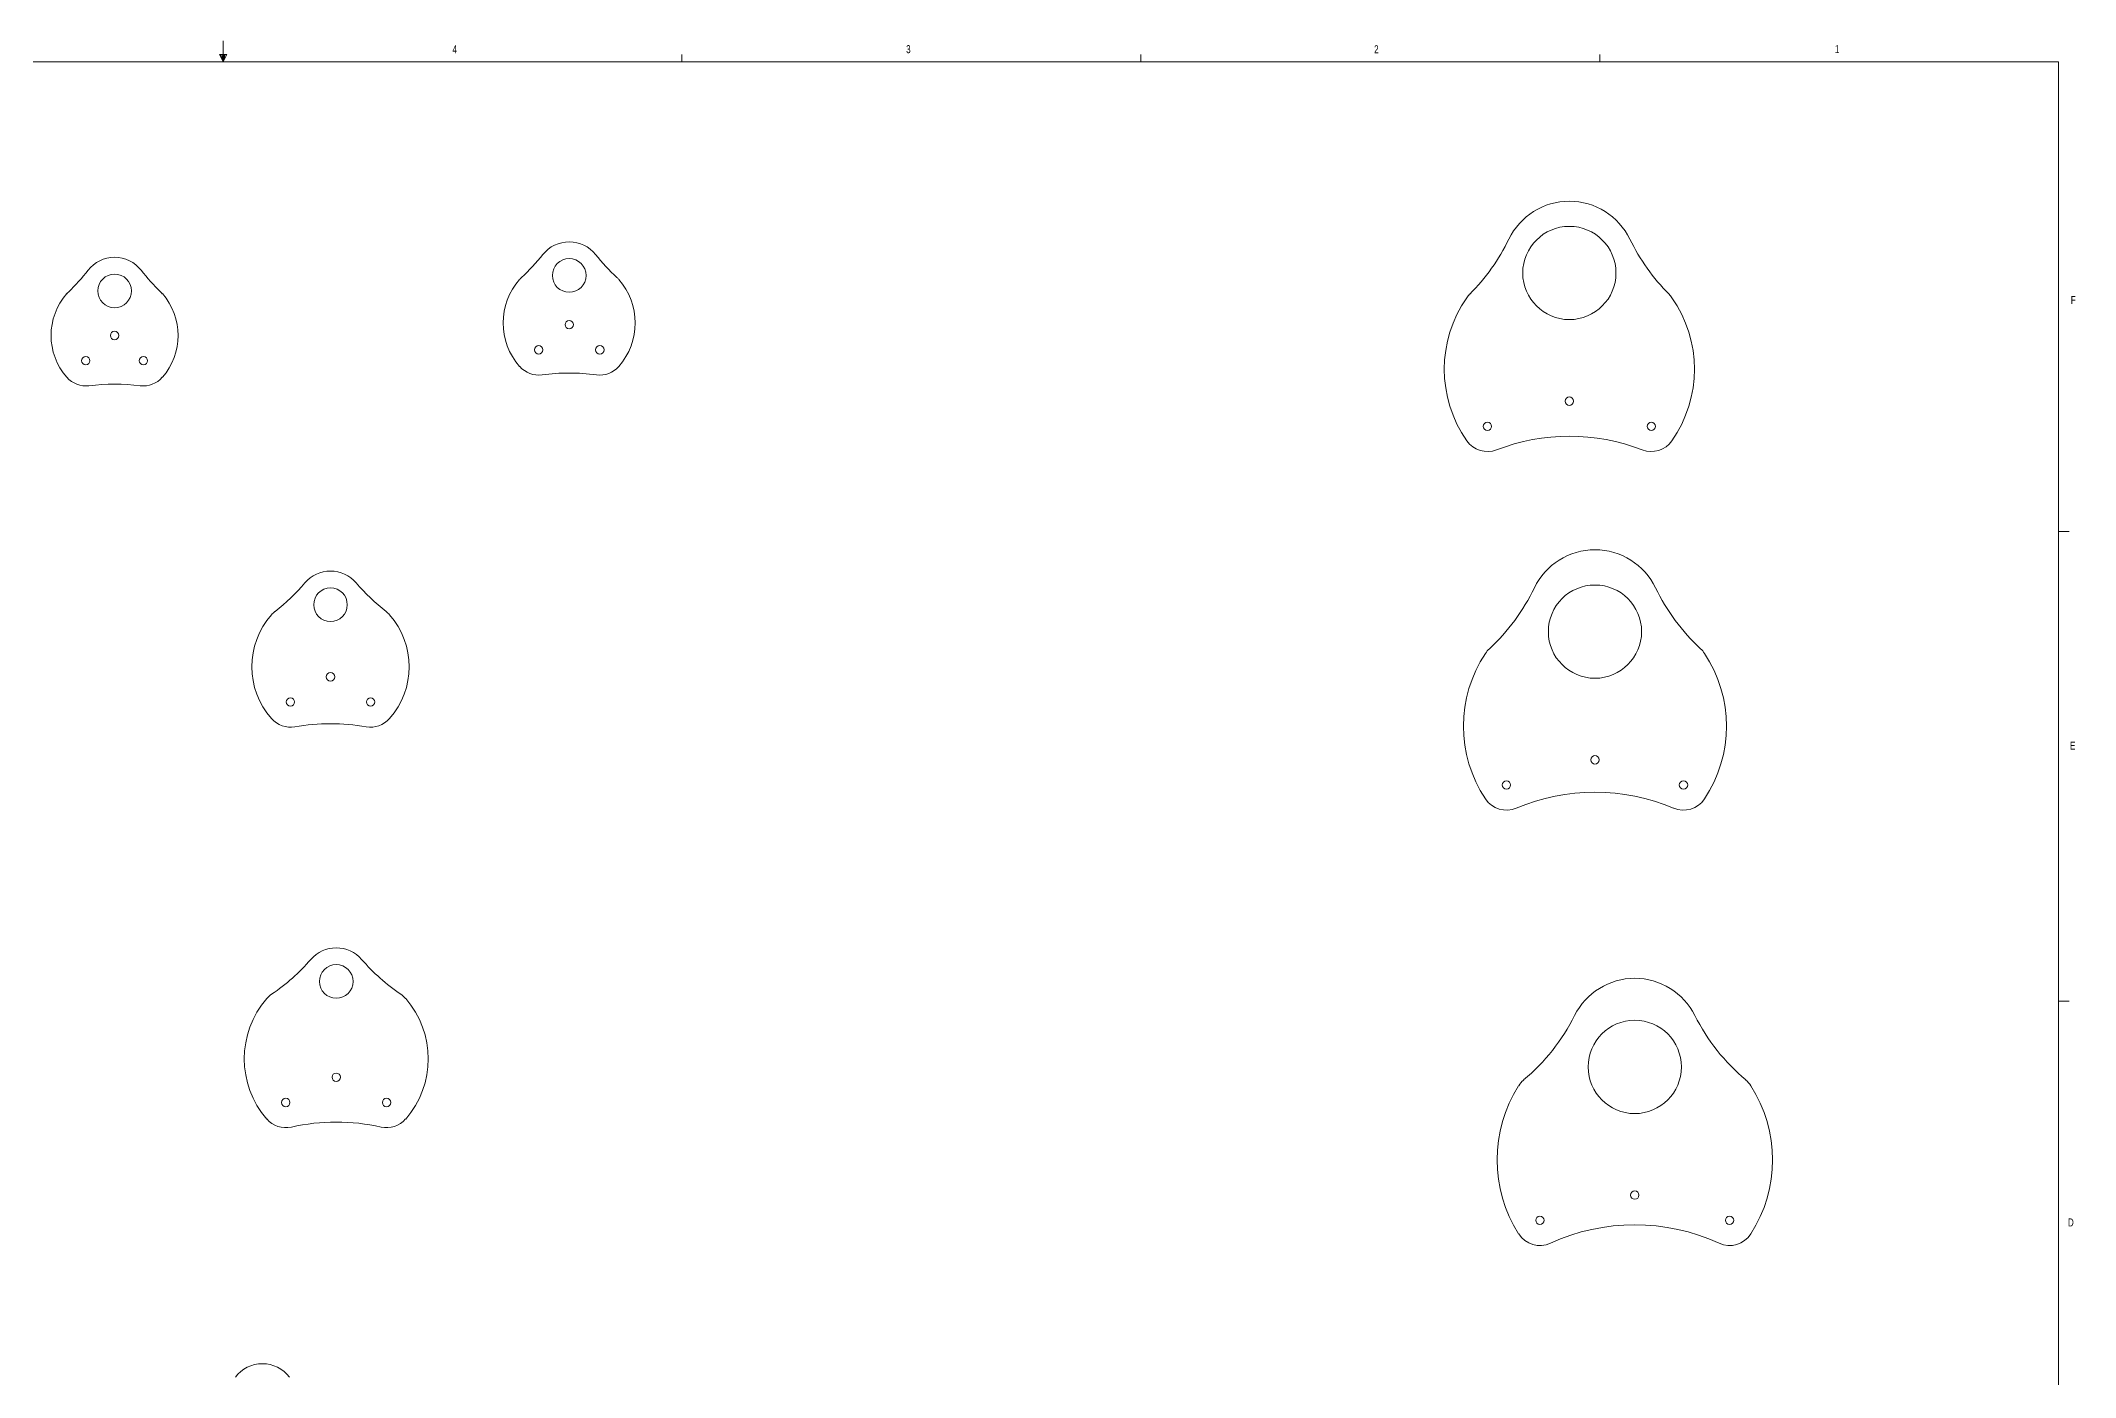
# Model space of a CAD drawing. Header units: inches. Extents: x 0 to 44.3, y 0 to 33.7.
# Drawn here: x 19.89 to 43.72, y 18.01 to 33.66 of the extents above; entities that cross this region are included whole.
import ezdxf

# ---------------------------------------------------------------- set-up
doc = ezdxf.new("R2010")
doc.units = ezdxf.units.IN
doc.header["$MEASUREMENT"] = 0
doc.styles.add('SLDTEXTSTYLE0', font='TXT', dxfattribs={"width": 0.75})

msp = doc.modelspace()

# ---------------------------------------------------------------- linework, layer by layer
at = {"color": 7, "linetype": 'Continuous', "lineweight": 0}
for p, q in [((22.023, 33.411), (22.023, 33.658)), ((0.523, 33.411), (43.523, 33.411)), ((21.981, 33.496), (22.067, 33.496)), ((22.023, 33.411), (21.981, 33.496)), ((22.023, 33.411), (21.989, 33.496)), ((22.023, 33.411), (22.009, 33.496)), ((22.023, 33.411), (22.036, 33.496)), ((22.023, 33.411), (22.046, 33.496)), ((22.023, 33.411), (22.067, 33.496)), ((27.398, 33.411), (27.398, 33.495)), ((32.773, 33.411), (32.773, 33.495)), ((38.148, 33.411), (38.148, 33.495)), ((43.523, 0.411), (43.523, 33.411)), ((43.523, 27.911), (43.648, 27.911)), ((43.523, 22.411), (43.648, 22.411))]:
    msp.add_line(p, q, dxfattribs=at)
at = {"color": 7, "linetype": 'Continuous', "lineweight": 15}
for centre, radius in [((37.792, 30.938), 0.546), ((26.077, 30.909), 0.197), ((20.752, 30.728), 0.197), ((26.077, 30.333), 0.0492), ((20.752, 30.206), 0.0492), ((25.719, 30.038), 0.0492), ((26.436, 30.038), 0.0492), ((20.414, 29.911), 0.0492), ((21.089, 29.911), 0.0492), ((37.792, 29.437), 0.0492), ((36.832, 29.142), 0.0492), ((38.752, 29.142), 0.0492), ((23.281, 27.053), 0.197), ((38.092, 26.738), 0.546), ((23.281, 26.209), 0.0492), ((22.811, 25.914), 0.0492), ((23.751, 25.914), 0.0492), ((38.092, 25.237), 0.0492), ((37.055, 24.942), 0.0492), ((39.129, 24.942), 0.0492), ((23.348, 22.641), 0.197), ((38.558, 21.64), 0.546), ((23.348, 21.519), 0.0492), ((22.757, 21.224), 0.0492), ((23.938, 21.224), 0.0492), ((38.558, 20.139), 0.0492), ((37.447, 19.844), 0.0492), ((39.669, 19.844), 0.0492)]:
    msp.add_circle(centre, radius, dxfattribs=at)
for centre, radius, start, end in [((37.792, 30.992), 0.787, 25.7957, 154.2043), ((26.077, 30.909), 0.394, 38.4727, 141.5273), ((34.957, 32.363), 2.362, 314.8998, 334.2043), ((40.628, 32.363), 2.362, 205.7957, 225.1002), ((20.752, 30.728), 0.394, 37.9124, 142.0876), ((23.919, 32.623), 2.362, 312.6086, 321.5273), ((28.235, 32.623), 2.362, 218.4727, 227.3914), ((18.578, 32.422), 2.362, 313.7242, 322.0876), ((22.926, 32.422), 2.362, 217.9124, 226.2758), ((26.077, 30.353), 0.773, 138.7017, 221.2983), ((25.719, 30.668), 0.295, 132.6086, 138.7017), ((26.436, 30.668), 0.295, 41.2983, 47.3914), ((26.077, 30.353), 0.773, 318.7017, 41.2983), ((20.752, 30.206), 0.744, 138.814, 221.186), ((20.414, 30.501), 0.295, 133.7242, 138.814), ((21.089, 30.501), 0.295, 41.186, 46.2758), ((20.752, 30.206), 0.744, 318.814, 41.186), ((37.792, 29.811), 1.465, 145.1143, 214.8857), ((36.832, 30.48), 0.295, 134.8998, 145.1143), ((38.752, 30.48), 0.295, 34.8857, 45.1002), ((37.792, 29.811), 1.465, 325.1143, 34.8857), ((25.719, 30.038), 0.295, 221.2983, 277.7537), ((26.436, 30.038), 0.295, 262.2463, 318.7017), ((20.414, 29.911), 0.295, 221.186, 277.2953), ((20.752, 27.275), 2.362, 82.7047, 97.2953), ((21.089, 29.911), 0.295, 262.7047, 318.814), ((26.077, 27.404), 2.362, 82.2463, 97.7537), ((36.832, 29.142), 0.295, 214.8857, 291.1748), ((37.792, 26.664), 2.362, 68.8252, 111.1748), ((38.752, 29.142), 0.295, 248.8252, 325.1143), ((38.092, 26.91), 0.787, 25.6093, 154.3907), ((23.281, 27.053), 0.394, 40.4997, 139.5003), ((21.186, 28.843), 2.362, 307.7137, 319.5003), ((25.377, 28.843), 2.362, 220.4997, 232.2863), ((35.252, 28.272), 2.362, 312.7352, 334.3907), ((40.932, 28.272), 2.362, 205.6093, 227.2648), ((23.281, 26.327), 0.921, 138.6665, 221.3335), ((22.811, 26.74), 0.295, 127.7137, 138.6665), ((23.751, 26.74), 0.295, 41.3335, 52.2863), ((23.281, 26.327), 0.921, 318.6665, 41.3335), ((38.092, 25.631), 1.54, 146.3951, 213.6049), ((37.055, 26.32), 0.295, 132.7352, 146.3951), ((39.129, 26.32), 0.295, 33.6049, 47.2648), ((38.092, 25.631), 1.54, 326.3951, 33.6049), ((22.811, 25.914), 0.295, 221.3335, 280.1867), ((23.281, 23.298), 2.362, 79.8133, 100.1867), ((23.751, 25.914), 0.295, 259.8133, 318.6665), ((38.092, 22.495), 2.362, 67.0365, 112.9635), ((37.055, 24.942), 0.295, 213.6049, 292.9635), ((39.129, 24.942), 0.295, 247.0365, 326.3951), ((21.266, 24.447), 2.362, 304.1315, 319.0551), ((23.348, 22.641), 0.394, 40.9449, 139.0551), ((25.43, 24.447), 2.362, 220.9449, 235.8685), ((38.558, 21.891), 0.787, 26.5396, 153.4604), ((23.348, 21.735), 1.077, 139.0856, 220.9144), ((22.757, 22.247), 0.295, 124.1315, 139.0856), ((23.938, 22.247), 0.295, 40.9144, 55.8685), ((23.348, 21.735), 1.077, 319.0856, 40.9144), ((35.74, 23.298), 2.362, 309.9507, 333.4604), ((41.376, 23.298), 2.362, 206.5396, 230.0493), ((37.447, 21.261), 0.295, 129.9507, 147.4743), ((39.669, 21.261), 0.295, 32.5257, 50.0493), ((38.558, 20.552), 1.613, 147.4743, 212.5257), ((38.558, 20.552), 1.613, 327.4743, 32.5257), ((22.757, 21.224), 0.295, 220.9144, 282.8396), ((23.348, 18.633), 2.362, 77.1604, 102.8396), ((23.938, 21.224), 0.295, 257.1604, 319.0856), ((38.558, 17.43), 2.362, 65.281, 114.719), ((37.447, 19.844), 0.295, 212.5257, 294.719), ((39.669, 19.844), 0.295, 245.281, 327.4743), ((22.483, 17.771), 0.394, 36.4903, 143.5097)]:
    msp.add_arc(centre, radius, start, end, dxfattribs=at)

# ---------------------------------------------------------------- texts
at = {"color": 7, "linetype": 'Continuous', "lineweight": 0, "char_height": 0.0938, "attachment_point": 1, "style": 'SLDTEXTSTYLE0'}
for s, insert in [('3', (30.024, 33.606)), ('2', (35.505, 33.605)), ('1', (40.902, 33.607)), ('4', (24.709, 33.603)), ('F', (43.665, 30.669)), ('E', (43.657, 25.449)), ('D', (43.632, 19.866))]:
    msp.add_mtext(s, dxfattribs=dict(at, insert=insert))

doc.saveas('drawing.dxf')
